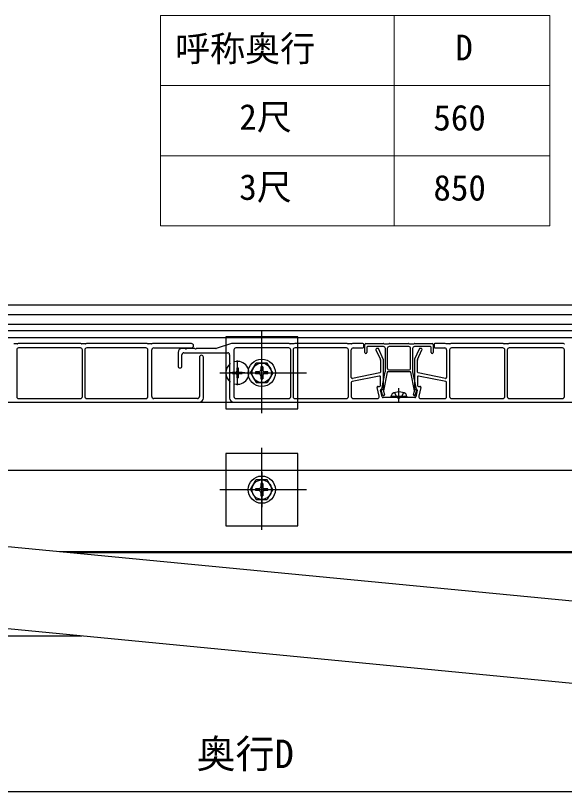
# Model space of a CAD drawing. Units: millimetres, scale not verified. Extents: x -1050 to 1050, y -1568 to 1559.
# Drawn here: x 186.5 to 468.5, y 673 to 1071.5 of the extents above; entities that cross this region are included whole.
import ezdxf
from ezdxf.enums import TextEntityAlignment as Align

# ---------------------------------------------------------------- set-up
doc = ezdxf.new("R2010")
doc.units = ezdxf.units.MM
doc.header["$LTSCALE"] = 8
doc.layers.add('0-1_TABLE1', color=7, linetype='Continuous', lineweight=18)
for name, color, linetype in [('0-4_YKK_12', 2, 'Continuous'), ('0-5_YKK_13', 4, 'Continuous'), ('0-6_YKK_D', 6, 'Continuous')]:
    doc.layers.add(name, color=color, linetype=linetype)
doc.styles.add('ＭＳ ゴシック', font='')
doc.styles.get('ＭＳ ゴシック').set_extended_font_data('MS Gothic')

msp = doc.modelspace()

# ---------------------------------------------------------------- linework, layer by layer
at = {"layer": '0-1_TABLE1'}
for p, q in [((261, 1071.5), (461, 1071.5)), ((261, 1071.5), (261, 963.5)), ((381, 1071.5), (381, 963.5)), ((461, 1071.5), (461, 963.5)), ((261, 1035.5), (461, 1035.5)), ((261, 999.5), (461, 999.5)), ((261, 963.5), (461, 963.5))]:
    msp.add_line(p, q, dxfattribs=at)
at = {"layer": '0-4_YKK_12'}
for p, q in [((-388.24, 923.003), (701.87, 923.003)), ((12.629, 918.002), (712.996, 918.002)), ((12.935, 913.002), (682.996, 913.002)), ((312.996, 867.295), (312.996, 909.505)), ((682.996, 905.968), (42.996, 906.004)), ((300.496, 881.702), (300.496, 894.302)), ((291.441, 888.002), (336.039, 888.002)), ((294.196, 888.002), (297.996, 888.002)), ((297.996, 888.002), (296.746, 888.002)), ((304.246, 888.002), (299.996, 888.002)), ((299.996, 888.002), (306.796, 888.002)), ((303.996, 888.002), (307.434, 888.002)), ((-33.004, 873.002), (712.996, 873.002)), ((312.996, 807.295), (312.996, 849.505)), ((-33.004, 838.002), (712.996, 838.002)), ((312.996, 837.002), (312.996, 819.002)), ((291.441, 828.002), (336.039, 828.002)), ((303.996, 828.002), (321.996, 828.002)), ((209.119, 796.302), (712.996, 796.302)), ((215.327, 795.702), (712.996, 795.702)), ((-94.504, 753.002), (220.544, 753.002))]:
    msp.add_line(p, q, dxfattribs=at)
msp.add_lwpolyline([(682.996, 909.503), (52.996, 909.503), (42.996, 909.503), (42.996, 907.503), (42.996, 903.003)], dxfattribs=at)
at = {"layer": '0-5_YKK_13'}
for p, q in [((187.423, 902.853), (185.57, 902.853)), ((187.926, 902.982), (187.566, 902.874)), ((219.923, 903.003), (188.07, 903.003)), ((219.896, 900.803), (188.096, 900.803)), ((220.426, 902.874), (220.066, 902.982)), ((222.423, 902.853), (220.57, 902.853)), ((222.926, 902.982), (222.566, 902.874)), ((253.923, 903.003), (223.07, 903.003)), ((253.496, 900.803), (223.096, 900.803)), ((254.426, 902.874), (254.066, 902.982)), ((256.423, 902.853), (254.57, 902.853)), ((256.926, 902.982), (256.566, 902.874)), ((276.896, 903.003), (257.07, 903.003)), ((257.496, 900.803), (276.896, 900.803)), ((297.423, 902.98), (289.569, 900.525)), ((326.923, 903.002), (297.572, 903.002)), ((326.896, 900.802), (299.696, 900.802)), ((327.426, 902.873), (327.066, 902.981)), ((329.423, 902.852), (327.57, 902.852)), ((329.926, 902.981), (329.566, 902.873)), ((356.673, 903.002), (330.07, 903.002)), ((356.496, 900.802), (330.096, 900.802)), ((357.176, 902.873), (356.816, 902.981)), ((359.173, 902.852), (357.32, 902.852)), ((359.676, 902.981), (359.316, 902.873)), ((364.996, 903.002), (359.82, 903.002)), ((359.996, 900.802), (364.996, 900.802)), ((365.496, 901.302), (365.496, 902.502)), ((365.996, 898.502), (365.996, 902.502)), ((366.496, 903.002), (375.423, 903.002)), ((366.996, 901.202), (366.996, 898.502)), ((375.496, 901.502), (367.296, 901.502)), ((375.566, 902.981), (375.926, 902.873)), ((376.07, 902.852), (377.923, 902.852)), ((378.066, 902.873), (378.426, 902.981)), ((378.57, 903.002), (388.423, 903.002)), ((388.566, 902.981), (388.926, 902.873)), ((389.07, 902.852), (390.923, 902.852)), ((391.066, 902.873), (391.426, 902.981)), ((399.696, 901.502), (391.496, 901.502)), ((391.57, 903.002), (400.496, 903.002)), ((399.996, 898.502), (399.996, 901.202)), ((400.996, 902.502), (400.996, 898.502)), ((401.496, 902.502), (401.496, 901.302)), ((407.173, 903.002), (401.996, 903.002)), ((401.996, 900.802), (406.996, 900.802)), ((407.676, 902.873), (407.316, 902.981)), ((409.673, 902.852), (407.82, 902.852)), ((410.176, 902.981), (409.816, 902.873)), ((436.923, 903.002), (410.32, 903.002)), ((436.896, 900.802), (410.496, 900.802)), ((437.426, 902.873), (437.066, 902.981)), ((439.423, 902.852), (437.57, 902.852)), ((439.926, 902.981), (439.566, 902.873)), ((467.923, 903.002), (440.07, 903.002)), ((467.496, 900.802), (440.096, 900.802)), ((468.426, 902.873), (468.066, 902.981)), ((187.096, 899.803), (187.096, 875.803)), ((220.896, 875.803), (220.896, 899.803)), ((222.096, 899.803), (222.096, 875.803)), ((254.496, 875.803), (254.496, 899.803)), ((256.496, 875.803), (256.496, 899.803)), ((269.996, 898.502), (269.996, 891.502)), ((273.477, 900.502), (271.996, 900.502)), ((271.996, 891.502), (271.996, 897.302)), ((272.996, 898.302), (295.496, 898.302)), ((278.477, 900.502), (274.516, 900.502)), ((289.42, 900.502), (279.516, 900.502)), ((296.496, 897.302), (296.496, 875.002)), ((298.696, 899.802), (298.696, 875.802)), ((327.896, 875.802), (327.896, 899.802)), ((329.096, 899.802), (329.096, 875.802)), ((357.496, 875.802), (357.496, 899.802)), ((358.996, 885.612), (358.996, 899.802)), ((371.67, 899.795), (373.951, 894.776)), ((372.674, 900.502), (372.125, 900.502)), ((375.451, 895.101), (373.129, 900.209)), ((376.496, 888.532), (376.496, 900.502)), ((377.496, 900.502), (377.496, 890.502)), ((389.496, 890.502), (389.496, 900.502)), ((390.496, 900.502), (390.496, 888.532)), ((393.863, 900.209), (391.541, 895.09)), ((393.041, 894.766), (395.323, 899.796)), ((394.867, 900.502), (394.318, 900.502)), ((407.996, 899.802), (407.996, 885.612)), ((409.496, 899.802), (409.496, 875.802)), ((437.896, 875.802), (437.896, 899.802)), ((439.096, 899.802), (439.096, 875.802)), ((468.496, 875.802), (468.496, 899.802)), ((280.996, 896.003), (280.996, 875.803)), ((282.996, 875.003), (282.996, 896.003)), ((307.246, 888.002), (310.133, 893.002)), ((315.859, 893.002), (310.133, 893.002)), ((318.746, 888.002), (315.859, 893.002)), ((373.996, 894.569), (373.996, 888.412)), ((375.496, 879.802), (375.496, 894.894)), ((391.496, 894.883), (391.496, 879.802)), ((392.996, 888.412), (392.996, 894.559)), ((300.146, 890.502), (300.846, 890.502)), ((300.146, 890.502), (300.146, 888.852)), ((300.846, 890.502), (300.846, 888.852)), ((312.496, 891.152), (312.496, 889.502)), ((313.496, 891.152), (312.496, 891.152)), ((313.496, 891.152), (313.496, 889.502)), ((378.496, 889.502), (388.496, 889.502)), ((297.996, 888.352), (299.646, 888.352)), ((297.996, 888.352), (297.996, 887.652)), ((297.996, 887.652), (299.646, 887.652)), ((300.146, 887.152), (300.146, 885.502)), ((300.146, 885.502), (300.846, 885.502)), ((300.846, 887.152), (300.846, 885.502)), ((301.346, 888.352), (302.996, 888.352)), ((301.346, 887.652), (302.996, 887.652)), ((302.996, 888.352), (302.996, 887.652)), ((307.246, 888.002), (310.133, 883.002)), ((311.496, 888.502), (309.846, 888.502)), ((309.846, 888.502), (309.846, 887.502)), ((311.496, 887.502), (309.846, 887.502)), ((312.496, 886.502), (312.496, 884.852)), ((312.496, 884.852), (313.496, 884.852)), ((313.496, 886.502), (313.496, 884.852)), ((316.146, 888.502), (314.496, 888.502)), ((316.146, 887.502), (314.496, 887.502)), ((318.746, 888.002), (315.859, 883.002)), ((316.146, 887.502), (316.146, 888.502)), ((373.398, 886.353), (359.398, 883.553)), ((373.594, 887.922), (359.594, 885.122)), ((373.996, 881.502), (373.996, 885.863)), ((374.733, 879.685), (376.49, 888.473)), ((377.468, 888.261), (375.576, 878.8)), ((389.23, 888.502), (377.762, 888.502)), ((391.417, 878.8), (389.525, 888.261)), ((390.502, 888.473), (392.26, 879.685)), ((392.996, 885.863), (392.996, 881.502)), ((407.398, 885.122), (393.398, 887.922)), ((407.594, 883.553), (393.594, 886.353)), ((310.133, 883.002), (315.859, 883.002)), ((358.996, 883.063), (358.996, 875.802)), ((372.73, 881.002), (373.496, 881.002)), ((393.496, 881.002), (394.262, 881.002)), ((407.996, 875.802), (407.996, 883.063)), ((373.28, 876.034), (372.244, 880.387)), ((374.905, 875.687), (374.084, 879.133)), ((374.376, 879.502), (375.196, 879.502)), ((375.116, 876.664), (374.41, 879.113)), ((375.581, 878.659), (376.077, 876.941)), ((383.496, 872.856), (383.496, 880.202)), ((390.916, 876.941), (391.411, 878.659)), ((391.796, 879.502), (392.616, 879.502)), ((392.582, 879.113), (391.877, 876.664)), ((392.908, 879.133), (392.088, 875.687)), ((394.749, 880.387), (393.712, 876.034)), ((2.496, 873.003), (280.996, 873.003)), ((188.096, 874.803), (219.896, 874.803)), ((223.096, 874.803), (253.496, 874.803)), ((279.996, 874.803), (257.496, 874.803)), ((298.496, 873.002), (494.996, 873.002)), ((299.696, 874.802), (326.896, 874.802)), ((330.096, 874.802), (356.496, 874.802)), ((359.996, 874.802), (372.307, 874.802)), ((382.977, 875.302), (375.391, 875.302)), ((379.496, 875.802), (379.638, 876.605)), ((387.496, 875.802), (379.496, 875.802)), ((379.496, 875.802), (379.584, 875.302)), ((387.408, 875.302), (379.584, 875.302)), ((391.601, 875.302), (384.016, 875.302)), ((387.496, 875.802), (387.355, 876.605)), ((387.496, 875.802), (387.408, 875.302)), ((394.685, 874.802), (406.996, 874.802)), ((410.496, 874.802), (436.896, 874.802)), ((440.096, 874.802), (467.496, 874.802)), ((307.246, 828.002), (310.133, 833.002)), ((315.859, 833.002), (310.133, 833.002)), ((318.746, 828.002), (315.859, 833.002)), ((312.496, 831.152), (312.496, 829.502)), ((313.496, 831.152), (312.496, 831.152)), ((313.496, 831.152), (313.496, 829.502)), ((307.246, 828.002), (310.133, 823.002)), ((311.496, 828.502), (309.846, 828.502)), ((309.846, 828.502), (309.846, 827.502)), ((311.496, 827.502), (309.846, 827.502)), ((312.496, 826.502), (312.496, 824.852)), ((313.496, 826.502), (313.496, 824.852)), ((316.146, 828.502), (314.496, 828.502)), ((316.146, 827.502), (314.496, 827.502)), ((318.746, 828.002), (315.859, 823.002)), ((316.146, 827.502), (316.146, 828.502)), ((310.133, 823.002), (315.859, 823.002)), ((312.496, 824.852), (313.496, 824.852)), ((39.786, 812.669), (635.407, 755.099)), ((36.126, 770.828), (631.746, 713.257))]:
    msp.add_line(p, q, dxfattribs=at)
for points in [[(294.496, 906.502), (294.496, 869.502), (331.496, 869.502), (331.496, 906.502)], [(294.496, 846.502), (294.496, 809.502), (331.496, 809.502), (331.496, 846.502)]]:
    msp.add_lwpolyline(points, close=True, dxfattribs=at)
for points in [[(388.496, 901.502), (383.496, 901.502), (378.496, 901.502)], [(381.196, 877.782), (382.351, 875.465), (383.496, 874.856)], [(385.796, 877.782), (384.641, 875.465), (383.496, 874.856)]]:
    msp.add_lwpolyline(points, dxfattribs=at)
for centre, radius in [((312.996, 888.002), 7), ((312.996, 888.002), 5), ((312.996, 828.002), 7), ((312.996, 828.002), 5)]:
    msp.add_circle(centre, radius, dxfattribs=at)
for centre, radius, start, end in [((188.096, 899.803), 1, 90, 180), ((187.423, 903.353), 0.5, 270, 286.69924), ((188.07, 902.503), 0.5, 90, 106.69924), ((219.896, 899.803), 1, 0, 90), ((219.923, 902.503), 0.5, 73.30076, 90), ((220.57, 903.353), 0.5, 253.30076, 270), ((223.096, 899.803), 1, 90, 180), ((222.423, 903.353), 0.5, 270, 286.69924), ((223.07, 902.503), 0.5, 90, 106.69924), ((253.496, 899.803), 1, 0, 90), ((253.923, 902.503), 0.5, 73.30076, 90), ((254.57, 903.353), 0.5, 253.30076, 270), ((256.423, 903.353), 0.5, 270, 286.69924), ((257.496, 899.803), 1, 90, 180), ((257.07, 902.503), 0.5, 90, 106.69924), ((276.896, 901.903), 1.1, 270, 90), ((297.572, 902.502), 0.5, 90, 107.35402), ((299.696, 899.802), 1, 90, 180), ((326.896, 899.802), 1, 0, 90), ((326.923, 902.502), 0.5, 73.30076, 90), ((327.57, 903.352), 0.5, 253.30076, 270), ((330.096, 899.802), 1, 90, 180), ((329.423, 903.352), 0.5, 270, 286.69924), ((330.07, 902.502), 0.5, 90, 106.69924), ((356.496, 899.802), 1, 360, 90), ((356.673, 902.502), 0.5, 73.30076, 90), ((357.32, 903.352), 0.5, 253.30076, 270), ((359.996, 899.802), 1, 90, 180), ((359.173, 903.352), 0.5, 270, 286.69924), ((359.82, 902.502), 0.5, 90, 106.69924), ((364.996, 902.502), 0.5, 0, 90), ((364.996, 901.302), 0.5, 270, 0), ((366.496, 902.502), 0.5, 90, 180), ((367.296, 901.202), 0.3, 90, 180), ((375.423, 902.502), 0.5, 73.30076, 90), ((375.496, 900.502), 1, 0, 90), ((376.07, 903.352), 0.5, 253.30076, 270), ((378.496, 900.502), 1, 90, 180), ((377.923, 903.352), 0.5, 270, 286.69924), ((378.57, 902.502), 0.5, 90, 106.69924), ((388.423, 902.502), 0.5, 73.30076, 90), ((388.496, 900.502), 1, 0, 90), ((389.07, 903.352), 0.5, 253.30076, 270), ((391.496, 900.502), 1, 90, 180), ((390.923, 903.352), 0.5, 270, 286.69924), ((391.57, 902.502), 0.5, 90, 106.69924), ((399.696, 901.202), 0.3, 360, 90), ((400.496, 902.502), 0.5, 0, 90), ((401.996, 902.502), 0.5, 90, 180), ((401.996, 901.302), 0.5, 180, 270), ((406.996, 899.802), 1, 0, 90), ((407.173, 902.502), 0.5, 73.30076, 90), ((407.82, 903.352), 0.5, 253.30076, 270), ((410.496, 899.802), 1, 90, 180), ((409.673, 903.352), 0.5, 270, 286.69924), ((410.32, 902.502), 0.5, 90, 106.69924), ((436.896, 899.802), 1, 0, 90), ((436.923, 902.502), 0.5, 73.30076, 90), ((437.57, 903.352), 0.5, 253.30076, 270), ((440.096, 899.802), 1, 90, 180), ((439.423, 903.352), 0.5, 270, 286.69924), ((440.07, 902.502), 0.5, 90, 106.69924), ((467.496, 899.802), 1, 0, 90), ((467.923, 902.502), 0.5, 73.30076, 90), ((468.57, 903.352), 0.5, 253.30076, 270), ((271.996, 898.502), 2, 90, 180), ((272.996, 897.302), 1, 90, 180), ((273.477, 900.202), 0.3, 30, 90), ((273.996, 900.502), 0.3, 210, 330), ((274.516, 900.202), 0.3, 90, 150), ((278.477, 900.202), 0.3, 30, 90), ((278.996, 900.502), 0.3, 210, 330), ((279.516, 900.202), 0.3, 90, 150), ((281.996, 896.003), 1, 0, 180), ((289.42, 901.002), 0.5, 270, 287.35402), ((295.496, 897.302), 1, 0, 90), ((366.496, 898.502), 0.5, 180, 270), ((366.496, 898.502), 0.5, 270, 0), ((372.125, 900.002), 0.5, 90, 204.44395), ((372.674, 900.002), 0.5, 24.44395, 90), ((394.318, 900.002), 0.5, 90, 155.5983), ((394.867, 900.002), 0.5, 335.5983, 90), ((400.496, 898.502), 0.5, 180, 270), ((400.496, 898.502), 0.5, 270, 0), ((300.496, 888.002), 5.9, 126.3859, 233.6141), ((300.496, 888.002), 5.9, 255.27158, 104.72842), ((373.496, 894.569), 0.5, 360, 24.44395), ((374.996, 894.894), 0.5, 0, 24.44395), ((391.996, 894.883), 0.5, 155.5983, 180), ((393.496, 894.559), 0.5, 155.5983, 180), ((270.996, 891.502), 1, 180, 0), ((299.646, 888.852), 0.5, 270, 0), ((301.346, 888.852), 0.5, 180, 270), ((311.496, 889.502), 1, 270, 0), ((314.496, 889.502), 1, 180, 270), ((378.496, 890.502), 1, 180, 270), ((388.496, 890.502), 1, 270, 360), ((299.646, 887.152), 0.5, 0, 90), ((301.346, 887.152), 0.5, 90, 180), ((311.496, 886.502), 1, 0, 90), ((314.496, 886.502), 1, 90, 180), ((359.496, 885.612), 0.5, 180, 281.30993), ((373.496, 885.863), 0.5, 0, 101.30993), ((373.496, 888.412), 0.5, 281.30993, 0), ((376.196, 888.532), 0.3, 348.69007, 0), ((377.762, 888.202), 0.3, 90, 168.69007), ((389.23, 888.202), 0.3, 11.30993, 90), ((390.796, 888.532), 0.3, 180, 191.30993), ((393.496, 888.412), 0.5, 180, 258.69007), ((393.496, 885.863), 0.5, 78.69007, 180), ((407.496, 885.612), 0.5, 258.69007, 0), ((359.496, 883.063), 0.5, 101.30993, 180), ((372.73, 880.502), 0.5, 90, 193.3925), ((373.496, 881.502), 0.5, 270, 0), ((393.496, 881.502), 0.5, 180, 270), ((394.262, 880.502), 0.5, 346.6075, 90), ((407.496, 883.063), 0.5, 0, 78.69007), ((374.376, 879.202), 0.3, 90, 193.3925), ((374.696, 879.202), 0.3, 114.827, 197.33887), ((374.439, 879.744), 0.3, 296.01796, 348.69007), ((375.596, 876.802), 0.5, 196.079, 16.079), ((375.196, 879.802), 0.3, 270, 0), ((375.87, 878.742), 0.3, 168.69007, 196.079), ((380.524, 876.449), 0.9, 122.05588, 170), ((383.496, 871.702), 6.5, 57.94412, 122.05588), ((386.468, 876.449), 0.9, 10, 57.94412), ((391.396, 876.802), 0.5, 163.921, 343.921), ((391.123, 878.742), 0.3, 343.921, 11.30993), ((391.796, 879.802), 0.3, 180, 270), ((392.554, 879.744), 0.3, 191.30993, 243.98204), ((392.296, 879.202), 0.3, 342.66113, 65.173), ((392.616, 879.202), 0.3, 346.6075, 90), ((188.096, 875.803), 1, 180, 270), ((219.896, 875.803), 1, 270, 0), ((223.096, 875.803), 1, 180, 270), ((253.496, 875.803), 1, 270, 0), ((257.496, 875.803), 1, 180, 270), ((279.996, 875.803), 1, 270, 0), ((280.996, 875.003), 2, 270, 0), ((298.496, 875.002), 2, 180, 270), ((299.696, 875.802), 1, 180, 270), ((326.896, 875.802), 1, 270, 0), ((330.096, 875.802), 1, 180, 270), ((356.496, 875.802), 1, 270, 360), ((359.996, 875.802), 1, 180, 270), ((372.307, 875.802), 1, 270, 13.3925), ((375.391, 875.802), 0.5, 193.3925, 270), ((382.977, 875.002), 0.3, 30, 90), ((383.496, 875.302), 0.3, 210, 330), ((384.016, 875.002), 0.3, 90, 150), ((391.601, 875.802), 0.5, 270, 346.6075), ((394.685, 875.802), 1, 166.6075, 270), ((406.996, 875.802), 1, 270, 0), ((410.496, 875.802), 1, 180, 270), ((436.896, 875.802), 1, 270, 0), ((440.096, 875.802), 1, 180, 270), ((467.496, 875.802), 1, 270, 0), ((311.496, 829.502), 1, 270, 0), ((314.496, 829.502), 1, 180, 270), ((311.496, 826.502), 1, 0, 90), ((314.496, 826.502), 1, 90, 180)]:
    msp.add_arc(centre, radius, start, end, dxfattribs=at)
at = {"layer": '0-6_YKK_D'}
msp.add_line((-107.004, 673.002), (742.996, 673.002), dxfattribs=at)

# ---------------------------------------------------------------- texts
at = {"layer": '0-1_TABLE1', "style": 'ＭＳ ゴシック'}
for s, p in [('呼称奥行', (268.432, 1043.938)), ('D', (412.46, 1044.5)), ('2尺', (301.466, 1008.858)), ('560', (401.159, 1008.5)), ('3尺', (301.466, 972.858)), ('850', (401.21, 972.5))]:
    msp.add_text(s, height=13.2, dxfattribs=at).set_placement(p, align=Align.BOTTOM_LEFT)
at = {"layer": '0-6_YKK_D', "style": 'ＭＳ ゴシック'}
msp.add_text('奥行D', height=14.66, dxfattribs=at).set_placement((279.53, 680.616), align=Align.BOTTOM_LEFT)

doc.saveas('drawing.dxf')
